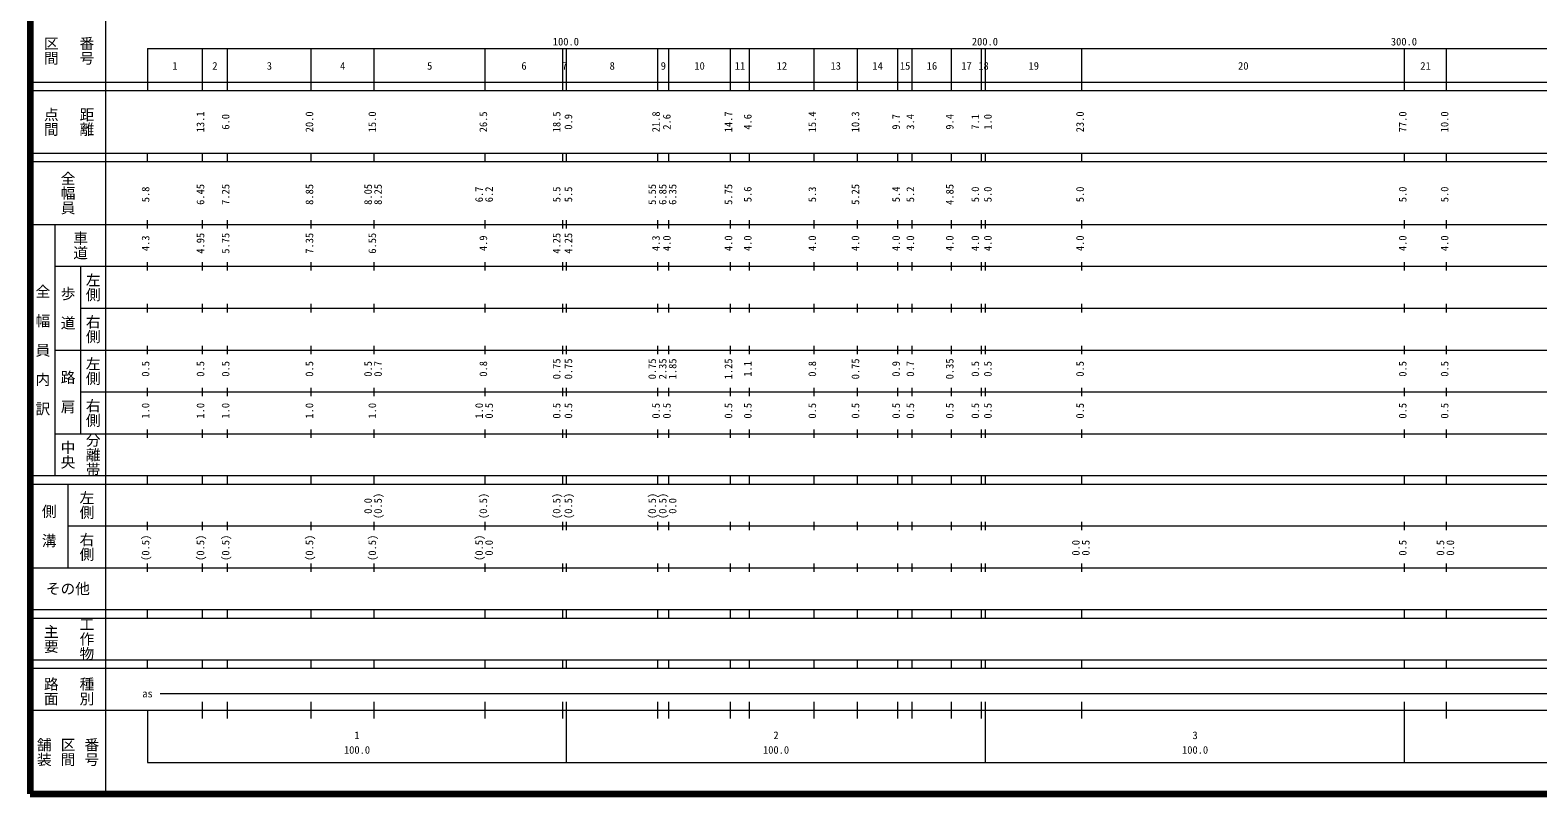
# Model space of a CAD drawing. Units: millimetres on the paper, enlarged 1000 times. Extents: x 40000 to 680000, y 20000 to 380000.
# Drawn here: x 40000 to 399796, y 20000 to 202409 of the extents above; entities that cross this region are included whole.
import ezdxf
from ezdxf.enums import TextEntityAlignment as Align

# ---------------------------------------------------------------- set-up
doc = ezdxf.new("R2010")
doc.units = ezdxf.units.MM
doc.header["$LTSCALE"] = 1000
doc.layers.add('M-TTL', color=2, linetype='Continuous', lineweight=140)
doc.layers.add('M-TTL-BAND', color=7, linetype='Continuous', lineweight=13)
doc.styles.add('@ＭＳ ゴシック', font='')
doc.styles.add('ＭＳ ゴシック', font='')
doc.styles.get('@ＭＳ ゴシック').set_extended_font_data('@MS Gothic')
doc.styles.get('ＭＳ ゴシック').set_extended_font_data('MS Gothic')

msp = doc.modelspace()

# ---------------------------------------------------------------- linework, layer by layer
at = {"layer": 'M-TTL'}
for p, q in [((40000, 380000), (40000, 20000)), ((40000, 20000), (680000, 20000))]:
    msp.add_line(p, q, dxfattribs=at)
at = {"layer": 'M-TTL-BAND'}
for p, q in [((58000, 370000), (58000, 20000)), ((68000, 198000), (579000, 198000)), ((68000, 198000), (68000, 188000)), ((81100, 188000), (81100, 198000)), ((87100, 188000), (87100, 198000)), ((107100, 188000), (107100, 198000)), ((122100, 188000), (122100, 198000)), ((148600, 188000), (148600, 198000)), ((167100, 188000), (167100, 198000)), ((168000, 188000), (168000, 198000)), ((189800, 188000), (189800, 198000)), ((192400, 188000), (192400, 198000)), ((207100, 188000), (207100, 198000)), ((211700, 188000), (211700, 198000)), ((227100, 188000), (227100, 198000)), ((237400, 188000), (237400, 198000)), ((247100, 188000), (247100, 198000)), ((250500, 188000), (250500, 198000)), ((259900, 188000), (259900, 198000)), ((267000, 188000), (267000, 198000)), ((268000, 188000), (268000, 198000)), ((291000, 188000), (291000, 198000)), ((368000, 188000), (368000, 198000)), ((378000, 188000), (378000, 198000)), ((40000, 190000), (579000, 190000)), ((40000, 188000), (579000, 188000)), ((40000, 173000), (579000, 173000)), ((68000, 171000), (68000, 173000)), ((81100, 171000), (81100, 173000)), ((87100, 171000), (87100, 173000)), ((107100, 171000), (107100, 173000)), ((122100, 171000), (122100, 173000)), ((148600, 171000), (148600, 173000)), ((167100, 171000), (167100, 173000)), ((168000, 171000), (168000, 173000)), ((189800, 171000), (189800, 173000)), ((192400, 171000), (192400, 173000)), ((207100, 171000), (207100, 173000)), ((211700, 171000), (211700, 173000)), ((227100, 171000), (227100, 173000)), ((237400, 171000), (237400, 173000)), ((247100, 171000), (247100, 173000)), ((250500, 171000), (250500, 173000)), ((259900, 171000), (259900, 173000)), ((267000, 171000), (267000, 173000)), ((268000, 171000), (268000, 173000)), ((291000, 171000), (291000, 173000)), ((368000, 171000), (368000, 173000)), ((378000, 171000), (378000, 173000)), ((40000, 171000), (579000, 171000)), ((40000, 156000), (579000, 156000)), ((46000, 96000), (46000, 156000)), ((68000, 155000), (68000, 157000)), ((81100, 155000), (81100, 157000)), ((87100, 155000), (87100, 157000)), ((107100, 155000), (107100, 157000)), ((122100, 155000), (122100, 157000)), ((148600, 155000), (148600, 157000)), ((167100, 155000), (167100, 157000)), ((168000, 155000), (168000, 157000)), ((189800, 155000), (189800, 157000)), ((192400, 155000), (192400, 157000)), ((207100, 155000), (207100, 157000)), ((211700, 155000), (211700, 157000)), ((227100, 155000), (227100, 157000)), ((237400, 155000), (237400, 157000)), ((247100, 155000), (247100, 157000)), ((250500, 155000), (250500, 157000)), ((259900, 155000), (259900, 157000)), ((267000, 155000), (267000, 157000)), ((268000, 155000), (268000, 157000)), ((291000, 155000), (291000, 157000)), ((368000, 155000), (368000, 157000)), ((378000, 155000), (378000, 157000)), ((46000, 146000), (579000, 146000)), ((52000, 146000), (52000, 106000)), ((68000, 145000), (68000, 147000)), ((81100, 145000), (81100, 147000)), ((87100, 145000), (87100, 147000)), ((107100, 145000), (107100, 147000)), ((122100, 145000), (122100, 147000)), ((148600, 145000), (148600, 147000)), ((167100, 145000), (167100, 147000)), ((168000, 145000), (168000, 147000)), ((189800, 145000), (189800, 147000)), ((192400, 145000), (192400, 147000)), ((207100, 145000), (207100, 147000)), ((211700, 145000), (211700, 147000)), ((227100, 145000), (227100, 147000)), ((237400, 145000), (237400, 147000)), ((247100, 145000), (247100, 147000)), ((250500, 145000), (250500, 147000)), ((259900, 145000), (259900, 147000)), ((267000, 145000), (267000, 147000)), ((268000, 145000), (268000, 147000)), ((291000, 145000), (291000, 147000)), ((368000, 145000), (368000, 147000)), ((378000, 145000), (378000, 147000)), ((68000, 135000), (68000, 137000)), ((81100, 135000), (81100, 137000)), ((87100, 135000), (87100, 137000)), ((107100, 135000), (107100, 137000)), ((122100, 135000), (122100, 137000)), ((148600, 135000), (148600, 137000)), ((167100, 135000), (167100, 137000)), ((168000, 135000), (168000, 137000)), ((189800, 135000), (189800, 137000)), ((192400, 135000), (192400, 137000)), ((207100, 135000), (207100, 137000)), ((211700, 135000), (211700, 137000)), ((227100, 135000), (227100, 137000)), ((237400, 135000), (237400, 137000)), ((247100, 135000), (247100, 137000)), ((250500, 135000), (250500, 137000)), ((259900, 135000), (259900, 137000)), ((267000, 135000), (267000, 137000)), ((268000, 135000), (268000, 137000)), ((291000, 135000), (291000, 137000)), ((368000, 135000), (368000, 137000)), ((378000, 135000), (378000, 137000)), ((52000, 136000), (579000, 136000)), ((46000, 126000), (579000, 126000)), ((68000, 125000), (68000, 127000)), ((81100, 125000), (81100, 127000)), ((87100, 125000), (87100, 127000)), ((107100, 125000), (107100, 127000)), ((122100, 125000), (122100, 127000)), ((148600, 125000), (148600, 127000)), ((167100, 125000), (167100, 127000)), ((168000, 125000), (168000, 127000)), ((189800, 125000), (189800, 127000)), ((192400, 125000), (192400, 127000)), ((207100, 125000), (207100, 127000)), ((211700, 125000), (211700, 127000)), ((227100, 125000), (227100, 127000)), ((237400, 125000), (237400, 127000)), ((247100, 125000), (247100, 127000)), ((250500, 125000), (250500, 127000)), ((259900, 125000), (259900, 127000)), ((267000, 125000), (267000, 127000)), ((268000, 125000), (268000, 127000)), ((291000, 125000), (291000, 127000)), ((368000, 125000), (368000, 127000)), ((378000, 125000), (378000, 127000)), ((52000, 116000), (579000, 116000)), ((68000, 115000), (68000, 117000)), ((81100, 115000), (81100, 117000)), ((87100, 115000), (87100, 117000)), ((107100, 115000), (107100, 117000)), ((122100, 115000), (122100, 117000)), ((148600, 115000), (148600, 117000)), ((167100, 115000), (167100, 117000)), ((168000, 115000), (168000, 117000)), ((189800, 115000), (189800, 117000)), ((192400, 115000), (192400, 117000)), ((207100, 115000), (207100, 117000)), ((211700, 115000), (211700, 117000)), ((227100, 115000), (227100, 117000)), ((237400, 115000), (237400, 117000)), ((247100, 115000), (247100, 117000)), ((250500, 115000), (250500, 117000)), ((259900, 115000), (259900, 117000)), ((267000, 115000), (267000, 117000)), ((268000, 115000), (268000, 117000)), ((291000, 115000), (291000, 117000)), ((368000, 115000), (368000, 117000)), ((378000, 115000), (378000, 117000)), ((46000, 106000), (579000, 106000)), ((68000, 105000), (68000, 107000)), ((81100, 105000), (81100, 107000)), ((87100, 105000), (87100, 107000)), ((107100, 105000), (107100, 107000)), ((122100, 105000), (122100, 107000)), ((148600, 105000), (148600, 107000)), ((167100, 105000), (167100, 107000)), ((168000, 105000), (168000, 107000)), ((189800, 105000), (189800, 107000)), ((192400, 105000), (192400, 107000)), ((207100, 105000), (207100, 107000)), ((211700, 105000), (211700, 107000)), ((227100, 105000), (227100, 107000)), ((237400, 105000), (237400, 107000)), ((247100, 105000), (247100, 107000)), ((250500, 105000), (250500, 107000)), ((259900, 105000), (259900, 107000)), ((267000, 105000), (267000, 107000)), ((268000, 105000), (268000, 107000)), ((291000, 105000), (291000, 107000)), ((368000, 105000), (368000, 107000)), ((378000, 105000), (378000, 107000)), ((40000, 96000), (579000, 96000)), ((40000, 94000), (579000, 94000)), ((49000, 94000), (49000, 74000)), ((68000, 94000), (68000, 96000)), ((81100, 94000), (81100, 96000)), ((87100, 94000), (87100, 96000)), ((107100, 94000), (107100, 96000)), ((122100, 94000), (122100, 96000)), ((148600, 94000), (148600, 96000)), ((167100, 94000), (167100, 96000)), ((168000, 94000), (168000, 96000)), ((189800, 94000), (189800, 96000)), ((192400, 94000), (192400, 96000)), ((207100, 94000), (207100, 96000)), ((211700, 94000), (211700, 96000)), ((227100, 94000), (227100, 96000)), ((237400, 94000), (237400, 96000)), ((247100, 94000), (247100, 96000)), ((250500, 94000), (250500, 96000)), ((259900, 94000), (259900, 96000)), ((267000, 94000), (267000, 96000)), ((268000, 94000), (268000, 96000)), ((291000, 94000), (291000, 96000)), ((368000, 94000), (368000, 96000)), ((378000, 94000), (378000, 96000)), ((49000, 84000), (579000, 84000)), ((68000, 83000), (68000, 85000)), ((81100, 83000), (81100, 85000)), ((87100, 83000), (87100, 85000)), ((107100, 83000), (107100, 85000)), ((122100, 83000), (122100, 85000)), ((148600, 83000), (148600, 85000)), ((167100, 83000), (167100, 85000)), ((168000, 83000), (168000, 85000)), ((189800, 83000), (189800, 85000)), ((192400, 83000), (192400, 85000)), ((207100, 83000), (207100, 85000)), ((211700, 83000), (211700, 85000)), ((227100, 83000), (227100, 85000)), ((237400, 83000), (237400, 85000)), ((247100, 83000), (247100, 85000)), ((250500, 83000), (250500, 85000)), ((259900, 83000), (259900, 85000)), ((267000, 83000), (267000, 85000)), ((268000, 83000), (268000, 85000)), ((291000, 83000), (291000, 85000)), ((368000, 83000), (368000, 85000)), ((378000, 83000), (378000, 85000)), ((40000, 74000), (579000, 74000)), ((68000, 73000), (68000, 75000)), ((81100, 73000), (81100, 75000)), ((87100, 73000), (87100, 75000)), ((107100, 73000), (107100, 75000)), ((122100, 73000), (122100, 75000)), ((148600, 73000), (148600, 75000)), ((167100, 73000), (167100, 75000)), ((168000, 73000), (168000, 75000)), ((189800, 73000), (189800, 75000)), ((192400, 73000), (192400, 75000)), ((207100, 73000), (207100, 75000)), ((211700, 73000), (211700, 75000)), ((227100, 73000), (227100, 75000)), ((237400, 73000), (237400, 75000)), ((247100, 73000), (247100, 75000)), ((250500, 73000), (250500, 75000)), ((259900, 73000), (259900, 75000)), ((267000, 73000), (267000, 75000)), ((268000, 73000), (268000, 75000)), ((291000, 73000), (291000, 75000)), ((368000, 73000), (368000, 75000)), ((378000, 73000), (378000, 75000)), ((40000, 64000), (579000, 64000)), ((40000, 62000), (579000, 62000)), ((68000, 62000), (68000, 64000)), ((81100, 62000), (81100, 64000)), ((87100, 62000), (87100, 64000)), ((107100, 62000), (107100, 64000)), ((122100, 62000), (122100, 64000)), ((148600, 62000), (148600, 64000)), ((167100, 62000), (167100, 64000)), ((168000, 62000), (168000, 64000)), ((189800, 62000), (189800, 64000)), ((192400, 62000), (192400, 64000)), ((207100, 62000), (207100, 64000)), ((211700, 62000), (211700, 64000)), ((227100, 62000), (227100, 64000)), ((237400, 62000), (237400, 64000)), ((247100, 62000), (247100, 64000)), ((250500, 62000), (250500, 64000)), ((259900, 62000), (259900, 64000)), ((267000, 62000), (267000, 64000)), ((268000, 62000), (268000, 64000)), ((291000, 62000), (291000, 64000)), ((368000, 62000), (368000, 64000)), ((378000, 62000), (378000, 64000)), ((40000, 52000), (579000, 52000)), ((68000, 50000), (68000, 52000)), ((81100, 50000), (81100, 52000)), ((87100, 50000), (87100, 52000)), ((107100, 50000), (107100, 52000)), ((122100, 50000), (122100, 52000)), ((148600, 50000), (148600, 52000)), ((167100, 50000), (167100, 52000)), ((168000, 50000), (168000, 52000)), ((189800, 50000), (189800, 52000)), ((192400, 50000), (192400, 52000)), ((207100, 50000), (207100, 52000)), ((211700, 50000), (211700, 52000)), ((227100, 50000), (227100, 52000)), ((237400, 50000), (237400, 52000)), ((247100, 50000), (247100, 52000)), ((250500, 50000), (250500, 52000)), ((259900, 50000), (259900, 52000)), ((267000, 50000), (267000, 52000)), ((268000, 50000), (268000, 52000)), ((291000, 50000), (291000, 52000)), ((368000, 50000), (368000, 52000)), ((378000, 50000), (378000, 52000)), ((40000, 50000), (579000, 50000)), ((71000, 44000), (565000, 44000)), ((40000, 40000), (579000, 40000)), ((68000, 40000), (68000, 27500)), ((81100, 38000), (81100, 42000)), ((87100, 38000), (87100, 42000)), ((107100, 38000), (107100, 42000)), ((122100, 38000), (122100, 42000)), ((148600, 38000), (148600, 42000)), ((167100, 38000), (167100, 42000)), ((168000, 27500), (168000, 42000)), ((189800, 38000), (189800, 42000)), ((192400, 38000), (192400, 42000)), ((207100, 38000), (207100, 42000)), ((211700, 38000), (211700, 42000)), ((227100, 38000), (227100, 42000)), ((237400, 38000), (237400, 42000)), ((247100, 38000), (247100, 42000)), ((250500, 38000), (250500, 42000)), ((259900, 38000), (259900, 42000)), ((267000, 38000), (267000, 42000)), ((268000, 27500), (268000, 42000)), ((291000, 38000), (291000, 42000)), ((368000, 27500), (368000, 42000)), ((378000, 38000), (378000, 42000)), ((68000, 27500), (579000, 27500))]:
    msp.add_line(p, q, dxfattribs=at)

# ---------------------------------------------------------------- texts
at = {"layer": 'M-TTL-BAND', "style": '@ＭＳ ゴシック'}
for s, p in [('区間', (45000, 197500)), ('番号', (53500, 197500)), ('点間', (45000, 180500)), ('距離', (53500, 180500)), ('全幅員', (49000, 163500)), ('車道', (52000, 151000)), ('左側', (55000, 141000)), ('全\u3000幅\u3000員\u3000内\u3000訳', (43000, 126000)), ('歩\u3000道', (49000, 136000)), ('右側', (55000, 131000)), ('左側', (55000, 121000)), ('路\u3000肩', (49000, 116000)), ('右側', (55000, 111000)), ('中央', (49000, 101000)), ('分離帯', (55000, 101000)), ('左側', (53500, 89000)), ('側\u3000溝', (44500, 84000)), ('右側', (53500, 79000)), ('工作物', (53500, 57000)), ('主要', (45000, 57000)), ('路面', (45000, 44500)), ('種別', (53500, 44500)), ('舗装', (43333, 30000)), ('区間', (49000, 30000)), ('番号', (54667, 30000))]:
    msp.add_text(s, height=2566, rotation=270, dxfattribs=at).set_placement(p, align=Align.MIDDLE_CENTER)
at = {"layer": 'M-TTL-BAND', "style": 'ＭＳ ゴシック'}
for s, p in [('100.0', (167844, 198195)), ('200.0', (267844, 198195)), ('300.0', (367844, 198195)), ('1', (74550, 192405)), ('2', (84100, 192405)), ('3', (97100, 192405)), ('4', (114600, 192405)), ('5', (135350, 192405)), ('6', (157850, 192405)), ('7', (167550, 192405)), ('8', (178900, 192405)), ('9', (191100, 192405)), ('10', (199750, 192405)), ('11', (209400, 192405)), ('12', (219400, 192405)), ('13', (232250, 192405)), ('14', (242250, 192405)), ('15', (248800, 192405)), ('16', (255200, 192405)), ('17', (263450, 192405)), ('18', (267500, 192405)), ('19', (279500, 192405)), ('20', (329500, 192405)), ('21', (373000, 192405)), ('as', (68000, 42500)), ('1', (118000, 32523)), ('2', (218000, 32523)), ('3', (318000, 32523)), ('100.0', (118000, 29033)), ('100.0', (218000, 29033)), ('100.0', (318000, 29033))]:
    msp.add_text(s, height=1833, dxfattribs=at).set_placement(p, align=Align.BOTTOM_CENTER)
for s, p in [('13.1', (82100, 180500)), ('6.0', (88100, 180500)), ('20.0', (108100, 180500)), ('15.0', (123100, 180500)), ('26.5', (149600, 180500)), ('18.5', (167100, 180500)), ('0.9', (169900, 180500)), ('21.8', (190800, 180500)), ('2.6', (193400, 180500)), ('14.7', (208100, 180500)), ('4.6', (212700, 180500)), ('15.4', (228100, 180500)), ('10.3', (238400, 180500)), ('9.7', (248100, 180500)), ('3.4', (251500, 180500)), ('9.4', (260900, 180500)), ('7.1', (267000, 180500)), ('1.0', (270000, 180500)), ('23.0', (292000, 180500)), ('77.0', (369000, 180500)), ('10.0', (379000, 180500)), ('6.45', (82100, 163174)), ('7.25', (88100, 163174)), ('8.85', (108100, 163174)), ('8.05', (122100, 163174)), ('8.25', (124470, 163174)), ('5.55', (189900, 163174)), ('6.85', (192400, 163174)), ('6.35', (194770, 163174)), ('5.75', (208100, 163174)), ('5.25', (238400, 163174)), ('4.85', (260900, 163174)), ('5.8', (69000, 163174)), ('6.7', (148600, 163174)), ('6.2', (150970, 163174)), ('5.5', (167100, 163174)), ('5.5', (169900, 163174)), ('5.6', (212700, 163174)), ('5.3', (228100, 163174)), ('5.4', (248100, 163174)), ('5.2', (251500, 163174)), ('5.0', (267000, 163174)), ('5.0', (270000, 163174)), ('5.0', (292000, 163174)), ('5.0', (369000, 163174)), ('5.0', (379000, 163174)), ('4.3', (69000, 151500)), ('4.95', (82100, 151500)), ('5.75', (88100, 151500)), ('7.35', (108100, 151500)), ('6.55', (123100, 151500)), ('4.9', (149600, 151500)), ('4.25', (167100, 151500)), ('4.25', (169900, 151500)), ('4.3', (190800, 151500)), ('4.0', (193400, 151500)), ('4.0', (208100, 151500)), ('4.0', (212700, 151500)), ('4.0', (228100, 151500)), ('4.0', (238400, 151500)), ('4.0', (248100, 151500)), ('4.0', (251500, 151500)), ('4.0', (260900, 151500)), ('4.0', (267000, 151500)), ('4.0', (270000, 151500)), ('4.0', (292000, 151500)), ('4.0', (369000, 151500)), ('4.0', (379000, 151500)), ('0.5', (69000, 121500)), ('0.5', (82100, 121500)), ('0.5', (88100, 121500)), ('0.5', (108100, 121500)), ('0.5', (122100, 121500)), ('0.7', (124470, 121500)), ('0.8', (149600, 121500)), ('0.75', (167100, 121500)), ('0.75', (169900, 121500)), ('0.75', (189900, 121500)), ('2.35', (192400, 121500)), ('1.85', (194770, 121500)), ('1.25', (208100, 121500)), ('1.1', (212700, 121500)), ('0.8', (228100, 121500)), ('0.75', (238400, 121500)), ('0.9', (248100, 121500)), ('0.7', (251500, 121500)), ('0.35', (260900, 121500)), ('0.5', (267000, 121500)), ('0.5', (270000, 121500)), ('0.5', (292000, 121500)), ('0.5', (369000, 121500)), ('0.5', (379000, 121500)), ('1.0', (69000, 111500)), ('1.0', (82100, 111500)), ('1.0', (88100, 111500)), ('1.0', (108100, 111500)), ('1.0', (123100, 111500)), ('1.0', (148600, 111500)), ('0.5', (150970, 111500)), ('0.5', (167100, 111500)), ('0.5', (169900, 111500)), ('0.5', (190800, 111500)), ('0.5', (193400, 111500)), ('0.5', (208100, 111500)), ('0.5', (212700, 111500)), ('0.5', (228100, 111500)), ('0.5', (238400, 111500)), ('0.5', (248100, 111500)), ('0.5', (251500, 111500)), ('0.5', (260900, 111500)), ('0.5', (267000, 111500)), ('0.5', (270000, 111500)), ('0.5', (292000, 111500)), ('0.5', (369000, 111500)), ('0.5', (379000, 111500)), ('0.0', (122100, 88764)), ('(0.5)', (124470, 88764)), ('(0.5)', (149600, 88764)), ('(0.5)', (167100, 88764)), ('(0.5)', (169900, 88764)), ('(0.5)', (189900, 88764)), ('(0.5)', (192400, 88764)), ('0.0', (194770, 88764)), ('(0.5)', (69000, 78764)), ('(0.5)', (82100, 78764)), ('(0.5)', (88100, 78764)), ('(0.5)', (108100, 78764)), ('(0.5)', (123100, 78764)), ('(0.5)', (148600, 78764)), ('0.0', (150970, 78764)), ('0.0', (291000, 78764)), ('0.5', (293370, 78764)), ('0.5', (369000, 78764)), ('0.5', (378000, 78764)), ('0.0', (380370, 78764))]:
    msp.add_text(s, height=1833, rotation=90, dxfattribs=at).set_placement(p, align=Align.BOTTOM_CENTER)
msp.add_text('その他', height=2566, dxfattribs=at).set_placement((49000, 69000), align=Align.MIDDLE_CENTER)

doc.saveas('drawing.dxf')
